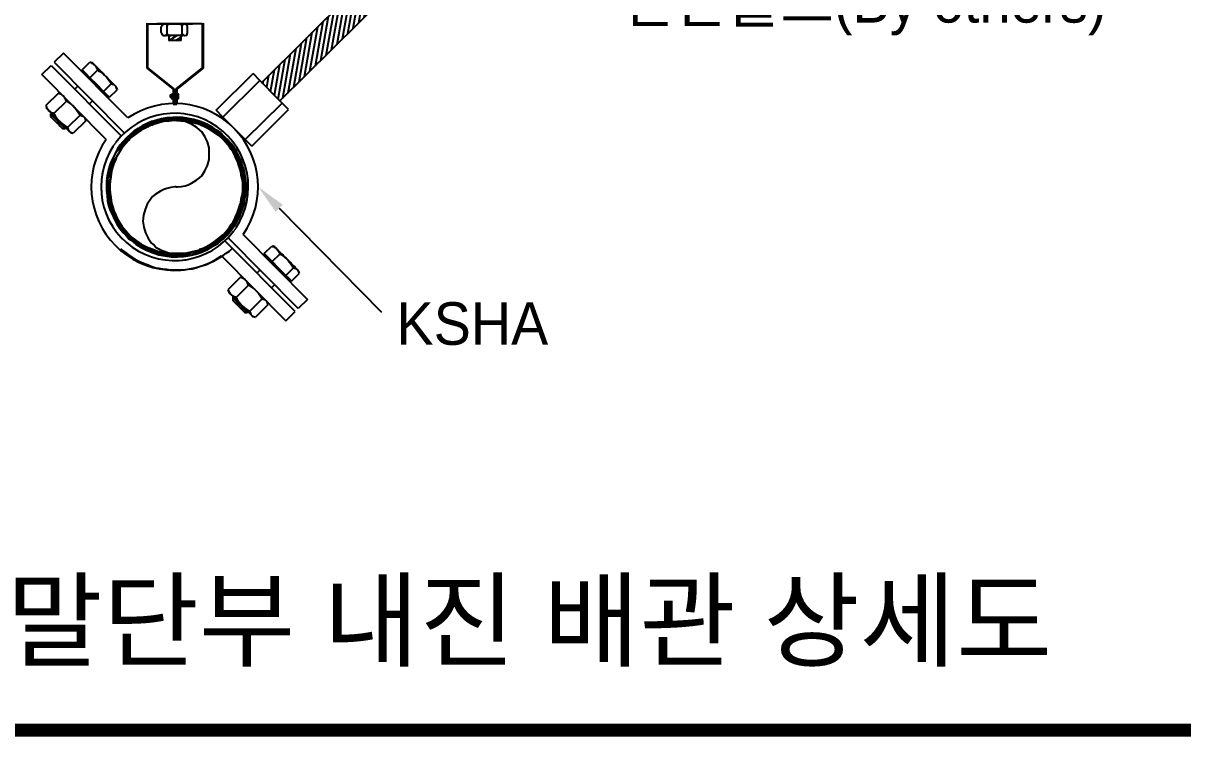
# Model space of a CAD drawing. Header units: millimetres. Extents: x 0 to 42050, y 0 to 29700.
# Drawn here: x 28246 to 31554, y 11696 to 13705 of the extents above; entities that cross this region are included whole.
import ezdxf
from ezdxf.enums import TextEntityAlignment as Align

# ---------------------------------------------------------------- set-up
doc = ezdxf.new("R2010")
doc.units = ezdxf.units.MM
doc.header["$LTSCALE"] = 50
for name, color, linetype in [('3', 3, 'Continuous'), ('9', 7, 'Continuous'), ('P', 3, 'Continuous')]:
    doc.layers.add(name, color=color, linetype=linetype)
doc.styles.add('돋움', font='')
doc.styles.get('돋움').set_extended_font_data('Dotum')

msp = doc.modelspace()

# ---------------------------------------------------------------- hatches: boundary and pattern name
h = msp.add_hatch()
h.set_pattern_fill('ANSI31', color=1, scale=3.909818, angle=35)
h.set_pattern_definition([(80, (-67820.408, 98195.856), (-12.2250811, 2.1556116), [])])
h.paths.add_polyline_path([(30436.5, 14941), (30384.9, 14993), (30249.6, 14858.9), (30114.7, 14724.3), (30385.4, 14992.5), (28917.2, 13538.7), (28962.1, 13493.4), (28968.7, 13486.7)])

# ---------------------------------------------------------------- linework, layer by layer
at = {"color": 7, "linetype": 'Continuous', "lineweight": 25}
for p, q in [((30384.9, 14993), (28917.2, 13538.7)), ((28968.7, 13486.7), (30436.5, 14941))]:
    msp.add_line(p, q, dxfattribs=at)
at = {"color": 2, "linetype": 'Continuous', "lineweight": 25}
for p, q in [((28358.7, 13621.2), (28332.7, 13595.4)), ((28539.7, 13438.5), (28358.7, 13621.2)), ((28298, 13561), (28324, 13586.8)), ((28324, 13586.8), (28521.7, 13387.3)), ((28332.7, 13595.4), (28530.4, 13395.9)), ((28411.1, 13574.6), (28432.5, 13595.8)), ((28422.2, 13563.3), (28411.1, 13574.6)), ((28416.1, 13569.5), (28413, 13566.4)), ((28433.4, 13552), (28422.2, 13563.3)), ((28434.8, 13594.8), (28432.5, 13595.8)), ((28433.4, 13552), (28454.8, 13573.3)), ((28440.5, 13593.7), (28434.9, 13595.3)), ((28788.7, 13460.3), (28892.8, 13563.4)), ((28911.9, 13544), (28892.8, 13563.4)), ((28479, 13378.3), (28298, 13561)), ((28452.7, 13532.6), (28433.4, 13552)), ((28471.9, 13513.1), (28452.7, 13532.6)), ((28471.9, 13513.1), (28493.4, 13534.4)), ((28807.9, 13440.9), (28911.9, 13544)), ((28962.1, 13493.4), (28911.9, 13544)), ((28344.4, 13508.1), (28309.4, 13473.4)), ((28346.7, 13507.1), (28344.4, 13508.1)), ((28352.5, 13506.1), (28346.8, 13507.6)), ((28399.1, 13528.4), (28390.4, 13519.8)), ((28480, 13505), (28471.9, 13513.1)), ((28488.1, 13496.8), (28480, 13505)), ((28480, 13498.8), (28483.1, 13501.9)), ((28488.1, 13496.8), (28509.5, 13518)), ((28509, 13520.4), (28507.5, 13526.1)), ((28310.4, 13471.1), (28309.4, 13473.4)), ((28309.9, 13471), (28311.4, 13465.3)), ((28366.8, 13485.6), (28331.7, 13450.9)), ((28431.7, 13478.2), (28440.3, 13486.8)), ((28870.6, 13377.7), (28974.7, 13480.7)), ((28993, 13462.2), (28962.1, 13493.4)), ((28324.3, 13452.3), (28322.1, 13450.2)), ((28322.1, 13450.2), (28322.1, 13443.1)), ((28405.3, 13446.7), (28370.2, 13412)), ((28421, 13432.8), (28419.5, 13438.4)), ((28807.9, 13440.9), (28788.7, 13460.3)), ((28858, 13390.3), (28807.9, 13440.9)), ((28889, 13359.1), (28993, 13462.2)), ((28356.2, 13408.6), (28363.4, 13408.6)), ((28363.4, 13408.6), (28365.5, 13410.7)), ((28378.4, 13397.7), (28384, 13396.2)), ((28421.5, 13430.4), (28386.4, 13395.6)), ((28889, 13359.1), (28858, 13390.3)), ((29020, 12901.8), (28822.3, 13101.2)), ((28865, 13110.2), (29046, 12927.5)), ((29011.3, 12893.2), (28813.7, 13092.6)), ((28924.3, 13056.5), (28945.8, 13077.8)), ((28948, 13076.8), (28945.8, 13077.8)), ((28953.8, 13075.7), (28948.2, 13077.2)), ((28804.3, 13050.1), (28985.3, 12867.4)), ((28935.5, 13045.3), (28924.3, 13056.5)), ((28929.4, 13051.5), (28926.2, 13048.4)), ((28946.7, 13034), (28935.5, 13045.3)), ((28946.7, 13034), (28968.1, 13055.2)), ((28965.9, 13014.6), (28946.7, 13034)), ((28912.4, 13010.4), (28903.7, 13001.8)), ((28985.2, 12995.1), (28965.9, 13014.6)), ((28985.2, 12995.1), (29006.6, 13016.4)), ((29022.3, 13002.4), (29020.8, 13008.1)), ((28857.7, 12990.1), (28822.7, 12955.4)), ((28880, 12967.6), (28845, 12932.8)), ((28860, 12989.1), (28857.7, 12990.1)), ((28865.7, 12988), (28860.1, 12989.6)), ((28944.9, 12960.2), (28953.6, 12968.7)), ((28993.3, 12987), (28985.2, 12995.1)), ((28993.2, 12980.8), (28996.4, 12983.8)), ((29001.4, 12978.8), (28993.3, 12987)), ((29001.4, 12978.8), (29022.8, 13000)), ((28823.6, 12953.1), (28822.7, 12955.4)), ((28823.2, 12953), (28824.7, 12947.3)), ((28837.5, 12934.3), (28835.4, 12932.2)), ((28835.4, 12932.2), (28835.4, 12925.1)), ((28918.6, 12928.7), (28883.5, 12894)), ((28934.8, 12912.4), (28899.7, 12877.6)), ((28934.2, 12914.8), (28932.8, 12920.4)), ((29046, 12927.5), (29020, 12901.8)), ((28869.5, 12890.6), (28876.6, 12890.6)), ((28876.6, 12890.6), (28878.8, 12892.7)), ((28891.7, 12879.7), (28897.3, 12878.2)), ((28985.3, 12867.4), (29011.3, 12893.2))]:
    msp.add_line(p, q, dxfattribs=at)
at = {"color": 2, "linetype": 'Continuous', "lineweight": 25, "elevation": 0, "flags": 128}
for points in [[(28440.5, 13593.7), (28440.7, 13593.6), (28441.4, 13592.9), (28442.6, 13591.6), (28444.4, 13589.8), (28446.7, 13587.5)], [(28446.7, 13587.5), (28449.4, 13584.7), (28452.6, 13581.5), (28456.2, 13577.9), (28460, 13574.1), (28464.1, 13569.9), (28468.4, 13565.6), (28472.7, 13561.2), (28477.1, 13556.8)], [(28477.1, 13556.8), (28481.4, 13552.4), (28485.6, 13548.2), (28489.7, 13544.2), (28493.4, 13540.4), (28496.8, 13537), (28499.8, 13533.9), (28502.4, 13531.3), (28504.5, 13529.2)], [(28504.5, 13529.2), (28506, 13527.6), (28507.1, 13526.6), (28507.5, 13526.1), (28507.5, 13526.1)], [(28317.5, 13459.1), (28315.2, 13461.4), (28313.5, 13463.2), (28312.2, 13464.5), (28311.5, 13465.2), (28311.4, 13465.3)], [(28348, 13428.4), (28343.6, 13432.8), (28339.2, 13437.2), (28335, 13441.5), (28330.9, 13445.7), (28327, 13449.6), (28323.5, 13453.1), (28320.3, 13456.4), (28317.5, 13459.1)], [(28322.1, 13450.2), (28322.2, 13450.2), (28323.3, 13449.1), (28325.9, 13446.4), (28330, 13442.3), (28335, 13437.2), (28340.7, 13431.5), (28346.6, 13425.5), (28352.1, 13419.9), (28356.9, 13415.1), (28360.6, 13411.4), (28362.8, 13409.2), (28363.4, 13408.6)], [(28322.1, 13443.1), (28322.9, 13442.3), (28325.2, 13439.9), (28329, 13436.2), (28333.7, 13431.4), (28339, 13426.1), (28344.2, 13420.7), (28349, 13415.9), (28352.8, 13412.1), (28355.3, 13409.6), (28356.2, 13408.6), (28356.2, 13408.6)], [(28375.3, 13400.8), (28373.2, 13402.9), (28370.7, 13405.5), (28367.6, 13408.6), (28364.2, 13412), (28360.5, 13415.8), (28356.5, 13419.8), (28352.3, 13424.1), (28348, 13428.4)], [(28378.4, 13397.7), (28378.4, 13397.7), (28377.9, 13398.2), (28376.9, 13399.2), (28375.3, 13400.8)], [(28953.8, 13075.7), (28953.9, 13075.6), (28954.6, 13074.9), (28955.9, 13073.6), (28957.7, 13071.8), (28960, 13069.5)], [(28960, 13069.5), (28962.7, 13066.7), (28965.9, 13063.5), (28969.4, 13059.9), (28973.3, 13056), (28977.4, 13051.9), (28981.6, 13047.6), (28986, 13043.2), (28990.4, 13038.8)], [(28990.4, 13038.8), (28994.7, 13034.4), (28998.9, 13030.2), (29002.9, 13026.1), (29006.7, 13022.4), (29010.1, 13018.9), (29013.1, 13015.9), (29015.6, 13013.3), (29017.7, 13011.2)], [(29017.7, 13011.2), (29019.3, 13009.6), (29020.3, 13008.6), (29020.8, 13008.1), (29020.8, 13008.1)], [(28830.8, 12941.1), (28828.5, 12943.4), (28826.7, 12945.2), (28825.5, 12946.5), (28824.8, 12947.2), (28824.7, 12947.3)], [(28861.2, 12910.4), (28856.8, 12914.8), (28852.5, 12919.2), (28848.2, 12923.5), (28844.1, 12927.7), (28840.3, 12931.5), (28836.7, 12935.1), (28833.6, 12938.3), (28830.8, 12941.1)], [(28835.4, 12932.2), (28835.4, 12932.2), (28836.5, 12931.1), (28839.2, 12928.4), (28843.2, 12924.3), (28848.3, 12919.2), (28854, 12913.4), (28859.9, 12907.5), (28865.4, 12901.9), (28870.2, 12897.1), (28873.8, 12893.4), (28876, 12891.2), (28876.6, 12890.6)], [(28835.4, 12925.1), (28836.1, 12924.3), (28838.5, 12921.9), (28842.2, 12918.1), (28847, 12913.4), (28852.2, 12908.1), (28857.5, 12902.7), (28862.3, 12897.9), (28866.1, 12894), (28868.6, 12891.5), (28869.5, 12890.6), (28869.5, 12890.6)], [(28888.6, 12882.8), (28886.5, 12884.9), (28883.9, 12887.5), (28880.9, 12890.5), (28877.5, 12894), (28873.8, 12897.8), (28869.8, 12901.8), (28865.6, 12906), (28861.2, 12910.4)], [(28891.7, 12879.7), (28891.6, 12879.7), (28891.2, 12880.2), (28890.2, 12881.2), (28888.6, 12882.8)]]:
    msp.add_lwpolyline(points, dxfattribs=at)
at = {"color": 2, "const_width": 36, "elevation": 0}
msp.add_lwpolyline([(26666.1, 11714), (31536, 11714)], dxfattribs=at)
at = {"color": 7, "linetype": 'Continuous', "lineweight": 15}
msp.add_circle((28672, 13244.3), 207.5, dxfattribs=at)
at = {"color": 2, "linetype": 'Continuous', "lineweight": 25}
for radius, start, end in [(235, 325.2113, 124.2599), (207.5, 326.421, 143.0502), (235, 145.2113, 304.2599), (207.5, 146.421, 323.0502)]:
    msp.add_arc((28672, 13244.3), radius, start, end, dxfattribs=at)
for points, knots in [([(28432.5, 13595.8), (28436.4, 13594.3), (28441.7, 13592.2), (28445.6, 13588.5), (28446.7, 13587.5)], [0, 0, 0, 0, 0.731368, 1, 1, 1, 1]), ([(28446.7, 13587.5), (28449.2, 13584.4), (28452.5, 13580.1), (28454.4, 13574.7), (28454.8, 13573.3)], [0, 0, 0, 0, 0.742448, 1, 1, 1, 1]), ([(28454.8, 13573.3), (28458.8, 13570.9), (28466.8, 13566.3), (28473.7, 13560), (28477.1, 13556.8)], [0, 0, 0, 0, 0.495457, 1, 1, 1, 1]), ([(28477.1, 13556.8), (28477.6, 13556.3), (28484, 13549.7), (28488.9, 13541.8), (28493.4, 13534.4)], [0, 0, 0, 0, 0.070212, 1, 1, 1, 1]), ([(28493.4, 13534.4), (28495.5, 13533.9), (28499.9, 13532.9), (28502.9, 13530.4), (28504.5, 13529.2)], [0, 0, 0, 0, 0.495457, 1, 1, 1, 1]), ([(28358.6, 13499.9), (28357.6, 13500.8), (28353.6, 13504.5), (28348.3, 13506.6), (28344.4, 13508.1)], [0, 0, 0, 0, 0.268634, 1, 1, 1, 1]), ([(28366.8, 13485.6), (28366.3, 13487), (28364.4, 13492.4), (28361.1, 13496.7), (28358.6, 13499.9)], [0, 0, 0, 0, 0.257552, 1, 1, 1, 1]), ([(28504.5, 13529.2), (28504.7, 13529), (28507.4, 13526.2), (28508.5, 13522), (28509.5, 13518)], [0, 0, 0, 0, 0.070214, 1, 1, 1, 1]), ([(28317.5, 13459.1), (28316.6, 13460.2), (28313, 13464.2), (28310.9, 13469.5), (28309.4, 13473.4)], [0, 0, 0, 0, 0.268633, 1, 1, 1, 1]), ([(28366.8, 13485.6), (28370.8, 13483.3), (28378.8, 13478.6), (28385.6, 13472.3), (28389.1, 13469.1)], [0, 0, 0, 0, 0.495458, 1, 1, 1, 1]), ([(28389.1, 13469.1), (28389.5, 13468.7), (28396, 13462.1), (28400.8, 13454.1), (28405.3, 13446.7)], [0, 0, 0, 0, 0.070216, 1, 1, 1, 1]), ([(28331.7, 13450.9), (28330.3, 13451.4), (28324.9, 13453.3), (28320.7, 13456.6), (28317.5, 13459.1)], [0, 0, 0, 0, 0.25755, 1, 1, 1, 1]), ([(28331.7, 13450.9), (28334, 13446.9), (28338.6, 13438.8), (28344.8, 13431.9), (28348, 13428.4)], [0, 0, 0, 0, 0.49546, 1, 1, 1, 1]), ([(28405.3, 13446.7), (28407.5, 13446.2), (28411.8, 13445.2), (28414.9, 13442.8), (28416.4, 13441.5)], [0, 0, 0, 0, 0.495458, 1, 1, 1, 1]), ([(28416.4, 13441.5), (28416.6, 13441.3), (28419.3, 13438.5), (28420.4, 13434.3), (28421.5, 13430.4)], [0, 0, 0, 0, 0.070214, 1, 1, 1, 1]), ([(28348, 13428.4), (28348.4, 13428), (28355, 13421.4), (28362.9, 13416.5), (28370.2, 13412)], [0, 0, 0, 0, 0.070213, 1, 1, 1, 1]), ([(28370.2, 13412), (28370.7, 13409.8), (28371.7, 13405.4), (28374.1, 13402.4), (28375.3, 13400.8)], [0, 0, 0, 0, 0.4954586, 1, 1, 1, 1]), ([(28375.3, 13400.8), (28375.5, 13400.6), (28378.3, 13397.9), (28382.5, 13396.7), (28386.4, 13395.6)], [0, 0, 0, 0, 0.070213, 1, 1, 1, 1]), ([(28945.8, 13077.8), (28949.6, 13076.2), (28954.9, 13074.1), (28958.9, 13070.5), (28960, 13069.5)], [0, 0, 0, 0, 0.731368, 1, 1, 1, 1]), ([(28960, 13069.5), (28962.4, 13066.3), (28965.7, 13062.1), (28967.6, 13056.6), (28968.1, 13055.2)], [0, 0, 0, 0, 0.742448, 1, 1, 1, 1]), ([(28968.1, 13055.2), (28972.1, 13052.9), (28980.1, 13048.2), (28986.9, 13042), (28990.4, 13038.8)], [0, 0, 0, 0, 0.495457, 1, 1, 1, 1]), ([(28990.4, 13038.8), (28990.8, 13038.3), (28997.3, 13031.7), (29002.1, 13023.8), (29006.6, 13016.4)], [0, 0, 0, 0, 0.070212, 1, 1, 1, 1]), ([(29006.6, 13016.4), (29008.8, 13015.9), (29013.1, 13014.9), (29016.2, 13012.4), (29017.7, 13011.2)], [0, 0, 0, 0, 0.495457, 1, 1, 1, 1]), ([(29017.7, 13011.2), (29017.9, 13011), (29020.6, 13008.2), (29021.8, 13004), (29022.8, 13000)], [0, 0, 0, 0, 0.070214, 1, 1, 1, 1]), ([(28871.9, 12981.8), (28870.8, 12982.8), (28866.9, 12986.5), (28861.6, 12988.6), (28857.7, 12990.1)], [0, 0, 0, 0, 0.268634, 1, 1, 1, 1]), ([(28880, 12967.6), (28879.6, 12969), (28877.7, 12974.4), (28874.4, 12978.7), (28871.9, 12981.8)], [0, 0, 0, 0, 0.257552, 1, 1, 1, 1]), ([(28880, 12967.6), (28884, 12965.2), (28892, 12960.6), (28898.9, 12954.3), (28902.3, 12951.1)], [0, 0, 0, 0, 0.495458, 1, 1, 1, 1]), ([(28830.8, 12941.1), (28829.8, 12942.2), (28826.2, 12946.2), (28824.2, 12951.5), (28822.7, 12955.4)], [0, 0, 0, 0, 0.268633, 1, 1, 1, 1]), ([(28845, 12932.8), (28843.6, 12933.3), (28838.2, 12935.2), (28833.9, 12938.6), (28830.8, 12941.1)], [0, 0, 0, 0, 0.25755, 1, 1, 1, 1]), ([(28902.3, 12951.1), (28902.8, 12950.7), (28909.2, 12944.1), (28914.1, 12936.1), (28918.6, 12928.7)], [0, 0, 0, 0, 0.070216, 1, 1, 1, 1]), ([(28845, 12932.8), (28847.3, 12928.8), (28851.9, 12920.8), (28858.1, 12913.9), (28861.2, 12910.4)], [0, 0, 0, 0, 0.49546, 1, 1, 1, 1]), ([(28861.2, 12910.4), (28861.7, 12909.9), (28868.2, 12903.4), (28876.2, 12898.5), (28883.5, 12894)], [0, 0, 0, 0, 0.070213, 1, 1, 1, 1]), ([(28918.6, 12928.7), (28920.7, 12928.2), (28925.1, 12927.2), (28928.1, 12924.8), (28929.7, 12923.5)], [0, 0, 0, 0, 0.495458, 1, 1, 1, 1]), ([(28929.7, 12923.5), (28929.9, 12923.3), (28932.6, 12920.5), (28933.7, 12916.3), (28934.8, 12912.4)], [0, 0, 0, 0, 0.070214, 1, 1, 1, 1]), ([(28883.5, 12894), (28884, 12891.8), (28884.9, 12887.4), (28887.4, 12884.3), (28888.6, 12882.8)], [0, 0, 0, 0, 0.4954586, 1, 1, 1, 1]), ([(28888.6, 12882.8), (28888.8, 12882.6), (28891.6, 12879.9), (28895.8, 12878.7), (28899.7, 12877.6)], [0, 0, 0, 0, 0.070213, 1, 1, 1, 1])]:
    msp.add_open_spline(points, degree=3, knots=knots, dxfattribs=at)
at = {"layer": '3'}
msp.add_line((28966.5, 13184.2), (29254.8, 12891.9), dxfattribs=at)
msp.add_solid([(28976.6, 13194.2), (28956.5, 13174.3), (28907, 13244.6)], dxfattribs=at)
at = {"layer": '9', "color": 7}
for p, q in [((28593.7, 13705.8), (28593.7, 13578.6)), ((28595.8, 13703.7), (28722.3, 13703.7)), ((28595.8, 13703.7), (28595.8, 13579.7)), ((28749.7, 13703.7), (28621.8, 13703.7)), ((28749.7, 13703.7), (28749.7, 13579.7)), ((28751.8, 13705.8), (28751.8, 13578.6)), ((28593.7, 13578.6), (28667.8, 13519.9)), ((28595.8, 13579.7), (28669.9, 13520.9)), ((28749.7, 13579.7), (28675.6, 13520.9)), ((28751.8, 13578.6), (28677.8, 13519.9)), ((28667.8, 13519.9), (28667.8, 13477.9)), ((28669.9, 13520.9), (28669.9, 13478)), ((28675.6, 13520.9), (28675.6, 13478)), ((28677.8, 13519.9), (28677.8, 13477.9)), ((28667.8, 13477.9), (28677.8, 13477.9))]:
    msp.add_line(p, q, dxfattribs=at)
at = {"layer": '9', "color": 7, "elevation": 0}
for points in [[(28663.7, 13502.4), (28659.4, 13502.4), (28659.4, 13498.3), (28663.7, 13498.3)], [(28663.7, 13506.5), (28667.8, 13506.5), (28667.8, 13492.2), (28663.7, 13492.2)], [(28677.8, 13506.5), (28681.8, 13506.5), (28681.8, 13492.2), (28677.8, 13492.2)]]:
    msp.add_lwpolyline(points, close=True, dxfattribs=at)
at = {"layer": 'P', "color": 0, "lineweight": -2, "elevation": 0}
for points in [[(28637.4, 13700.7), (28637.4, 13699.2), (28635.8, 13699.2), (28635.8, 13697.7), (28634.3, 13696.1), (28634.3, 13694.6), (28635.8, 13694.6)], [(28644.9, 13703.7), (28643.4, 13703.7), (28641.9, 13703.7), (28640.4, 13703.7), (28638.9, 13702.2), (28638.9, 13702.2), (28637.4, 13700.7), (28637.4, 13700.7)], [(28644.9, 13703.7), (28699.1, 13703.7), (28700.6, 13703.7)], [(28644.9, 13703.7), (28646.4, 13703.7)], [(28650.9, 13697.7), (28650.9, 13699.2), (28650.9, 13699.2), (28650.9, 13700.7), (28649.4, 13702.2), (28649.4, 13702.2), (28647.9, 13703.7), (28646.4, 13703.7), (28646.4, 13703.7), (28644.9, 13703.7), (28644.9, 13703.7)], [(28699.1, 13703.7), (28644.9, 13703.7), (28644.9, 13703.7)], [(28650.9, 13700.7), (28647.9, 13703.7), (28647.9, 13703.7)], [(28652.4, 13700.7), (28649.4, 13703.7), (28649.4, 13703.7)], [(28652.4, 13702.2), (28650.9, 13703.7), (28650.9, 13703.7)], [(28656.9, 13703.7), (28655.4, 13703.7), (28650.9, 13699.2), (28650.9, 13697.7), (28650.9, 13697.7)], [(28650.9, 13682.6), (28650.9, 13697.7), (28650.9, 13697.7)], [(28653.9, 13703.7), (28652.4, 13703.7), (28653.9, 13703.7)], [(28653.9, 13702.2), (28652.4, 13703.7), (28652.4, 13703.7)], [(28693.1, 13697.7), (28693.1, 13699.2), (28687.1, 13703.7), (28687.1, 13703.7), (28687.1, 13703.7)], [(28690.1, 13703.7), (28688.6, 13703.7), (28688.6, 13703.7)], [(28693.1, 13700.7), (28688.6, 13703.7), (28690.1, 13703.7)], [(28693.1, 13700.7), (28690.1, 13703.7), (28690.1, 13703.7)], [(28694.6, 13700.7), (28691.6, 13703.7), (28691.6, 13703.7)], [(28699.1, 13703.7), (28697.6, 13703.7), (28693.1, 13699.2), (28693.1, 13697.7), (28693.1, 13697.7)], [(28694.6, 13702.2), (28693.1, 13703.7), (28694.6, 13703.7)], [(28694.6, 13702.2), (28693.1, 13703.7), (28693.1, 13703.7)], [(28693.1, 13688.6), (28693.1, 13697.7), (28693.1, 13697.7)], [(28696.1, 13703.7), (28694.6, 13703.7), (28694.6, 13703.7)], [(28708.2, 13694.6), (28708.2, 13696.1), (28706.7, 13700.7), (28700.6, 13703.7), (28699.1, 13703.7), (28700.6, 13703.7)], [(28634.3, 13679.6), (28634.3, 13694.6), (28635.8, 13694.6)], [(28634.3, 13679.6), (28634.3, 13678.1), (28635.8, 13676.6), (28635.8, 13675.1), (28637.4, 13673.5), (28637.4, 13673.5), (28637.4, 13673.5)], [(28637.4, 13673.5), (28638.9, 13672), (28638.9, 13672), (28640.4, 13670.5), (28641.9, 13670.5), (28643.4, 13670.5), (28644.9, 13670.5), (28644.9, 13670.5)], [(28644.9, 13670.5), (28646.4, 13670.5), (28650.9, 13675.1), (28650.9, 13676.6), (28650.9, 13676.6)], [(28699.1, 13670.5), (28644.9, 13670.5), (28644.9, 13670.5)], [(28644.9, 13670.5), (28646.4, 13670.5)], [(28650.9, 13673.5), (28647.9, 13670.5), (28647.9, 13670.5)], [(28652.4, 13673.5), (28649.4, 13670.5), (28649.4, 13670.5)], [(28652.4, 13672), (28649.4, 13670.5), (28649.4, 13670.5)], [(28650.9, 13676.6), (28650.9, 13682.6), (28650.9, 13682.6)], [(28650.9, 13676.6), (28650.9, 13675.1), (28650.9, 13673.5), (28652.4, 13673.5), (28652.4, 13672), (28653.9, 13672), (28653.9, 13670.5), (28655.4, 13670.5), (28656.9, 13670.5), (28656.9, 13670.5), (28656.9, 13670.5)], [(28652.4, 13672), (28650.9, 13670.5), (28650.9, 13670.5)], [(28653.9, 13672), (28652.4, 13670.5), (28652.4, 13670.5)], [(28653.9, 13670.5), (28652.4, 13670.5), (28653.9, 13670.5)], [(28656.9, 13657), (28656.9, 13670.5), (28656.9, 13670.5)], [(28656.9, 13667.5), (28660, 13670.5), (28660, 13670.5)], [(28656.9, 13657), (28678, 13670.5), (28678, 13670.5)], [(28675, 13657), (28690.1, 13666), (28690.1, 13666)], [(28687.1, 13670.5), (28687.1, 13670.5), (28688.6, 13670.5), (28690.1, 13670.5), (28690.1, 13672), (28691.6, 13672), (28691.6, 13673.5), (28691.6, 13673.5), (28693.1, 13675.1), (28693.1, 13676.6), (28693.1, 13676.6)], [(28693.1, 13673.5), (28688.6, 13670.5), (28690.1, 13670.5)], [(28693.1, 13673.5), (28690.1, 13670.5), (28690.1, 13670.5)], [(28690.1, 13657), (28690.1, 13670.5), (28690.1, 13670.5)], [(28694.6, 13672), (28691.6, 13670.5), (28691.6, 13670.5)], [(28693.1, 13675.1), (28693.1, 13688.6), (28693.1, 13688.6)], [(28693.1, 13676.6), (28693.1, 13675.1), (28699.1, 13670.5), (28699.1, 13670.5)], [(28694.6, 13672), (28693.1, 13670.5), (28694.6, 13670.5)], [(28694.6, 13672), (28693.1, 13670.5), (28693.1, 13670.5)], [(28696.1, 13670.5), (28694.6, 13670.5), (28694.6, 13670.5)], [(28699.1, 13670.5), (28700.6, 13670.5), (28706.7, 13672), (28708.2, 13678.1), (28708.2, 13679.6), (28709.7, 13679.6)], [(28708.2, 13679.6), (28708.2, 13694.6), (28709.7, 13694.6)], [(28690.1, 13657), (28656.9, 13657), (28656.9, 13657)], [(28809.9, 13098.2), (28814.4, 13102.7), (28818.9, 13107.2), (28829.5, 13119.3), (28838.5, 13132.9), (28846, 13144.9), (28853.6, 13158.5), (28859.6, 13172), (28864.1, 13185.6), (28868.6, 13199.2), (28870.1, 13212.7), (28873.2, 13226.3), (28873.2, 13239.8), (28873.2, 13253.4), (28871.7, 13267), (28870.1, 13280.5), (28867.1, 13294.1), (28862.6, 13307.7), (28858.1, 13319.7), (28852.1, 13331.8), (28846, 13343.8), (28838.5, 13355.9), (28831, 13366.4), (28821.9, 13377), (28811.4, 13386), (28802.3, 13396.6), (28790.3, 13404.1), (28779.7, 13411.6), (28766.2, 13419.2), (28754.1, 13425.2), (28740.6, 13429.7), (28725.5, 13434.2), (28710.4, 13437.2), (28695.4, 13440.2), (28680.3, 13440.2), (28672.8, 13440.2), (28666.7, 13440.2), (28650.2, 13438.7), (28635.1, 13435.7), (28621.5, 13432.7), (28606.5, 13428.2), (28592.9, 13422.2), (28580.8, 13416.1), (28568.8, 13408.6), (28556.7, 13401.1), (28546.2, 13392), (28535.6, 13381.5), (28526.6, 13372.4), (28517.6, 13361.9), (28510, 13349.8), (28504, 13337.8), (28498, 13325.7), (28491.9, 13313.7), (28487.4, 13300.1), (28484.4, 13288.1), (28481.4, 13274.5), (28479.9, 13260.9), (28479.9, 13247.4), (28479.9, 13233.8), (28481.4, 13220.3), (28482.9, 13205.2), (28485.9, 13191.6), (28490.4, 13178.1), (28496.5, 13166), (28502.5, 13152.5), (28510, 13138.9), (28517.6, 13126.8), (28528.1, 13114.8), (28538.7, 13102.7), (28543.2, 13098.2), (28543.2, 13098.2)], [(28864.1, 13244.4), (28864.1, 13250.4), (28864.1, 13256.4), (28862.6, 13267), (28859.6, 13277.5), (28858.1, 13288.1), (28855.1, 13298.6), (28852.1, 13307.7), (28849.1, 13316.7), (28844.5, 13325.7), (28841.5, 13333.3), (28837, 13342.3), (28831, 13349.8), (28826.5, 13357.4), (28820.4, 13363.4), (28809.9, 13377), (28796.3, 13389), (28782.8, 13398.1), (28769.2, 13407.1), (28754.1, 13414.6), (28739.1, 13420.7), (28722.5, 13425.2), (28705.9, 13428.2), (28689.3, 13429.7), (28672.8, 13431.2), (28656.2, 13429.7), (28639.6, 13428.2), (28624.5, 13423.7), (28608, 13419.2), (28592.9, 13411.6), (28577.8, 13404.1), (28564.3, 13395), (28550.7, 13384.5), (28538.7, 13372.4), (28528.1, 13358.9), (28522.1, 13351.3), (28517.6, 13343.8), (28513, 13336.3), (28508.5, 13328.7), (28505.5, 13319.7), (28501, 13310.7), (28498, 13301.6), (28495, 13292.6), (28493.5, 13282), (28491.9, 13271.5), (28490.4, 13260.9), (28488.9, 13250.4), (28488.9, 13244.4), (28488.9, 13238.3), (28490.4, 13226.3), (28491.9, 13215.7), (28493.5, 13205.2), (28495, 13196.1), (28498, 13187.1), (28501, 13176.6), (28505.5, 13167.5), (28508.5, 13160), (28513, 13150.9), (28517.6, 13143.4), (28522.1, 13135.9), (28528.1, 13128.3), (28538.7, 13114.8), (28550.7, 13102.7), (28564.3, 13092.2), (28577.8, 13083.1), (28592.9, 13075.6), (28608, 13069.6), (28624.5, 13063.6), (28639.6, 13060.5), (28656.2, 13057.5), (28672.8, 13057.5), (28689.3, 13057.5), (28705.9, 13059), (28722.5, 13062), (28739.1, 13066.6), (28754.1, 13072.6), (28769.2, 13080.1), (28782.8, 13089.2), (28796.3, 13099.7), (28809.9, 13110.3), (28820.4, 13123.8), (28826.5, 13131.4), (28831, 13138.9), (28837, 13146.4), (28841.5, 13154), (28844.5, 13163), (28849.1, 13172), (28852.1, 13181.1), (28855.1, 13190.1), (28858.1, 13199.2), (28859.6, 13209.7), (28862.6, 13220.3), (28864.1, 13230.8), (28864.1, 13238.3), (28864.1, 13244.4), (28864.1, 13244.4)], [(28606.5, 13417.6), (28620, 13432.7), (28621.5, 13432.7)], [(28611, 13419.2), (28624.5, 13434.2), (28626.1, 13434.2)], [(28620, 13422.2), (28632.1, 13435.7), (28632.1, 13435.7)], [(28624.5, 13423.7), (28636.6, 13437.2), (28636.6, 13437.2)], [(28632.1, 13426.7), (28644.1, 13437.2), (28644.1, 13437.2)], [(28635.1, 13426.7), (28647.1, 13438.7), (28647.1, 13438.7)], [(28642.6, 13428.2), (28653.2, 13438.7), (28654.7, 13438.7)], [(28647.1, 13429.7), (28657.7, 13440.2), (28657.7, 13440.2)], [(28653.2, 13429.7), (28663.7, 13440.2), (28663.7, 13440.2)], [(28656.2, 13431.2), (28666.7, 13440.2), (28666.7, 13440.2)], [(28662.2, 13431.2), (28672.8, 13440.2), (28672.8, 13440.2)], [(28665.2, 13431.2), (28675.8, 13440.2), (28675.8, 13440.2)], [(28671.3, 13431.2), (28680.3, 13440.2), (28681.8, 13440.2)], [(28674.3, 13431.2), (28684.8, 13440.2), (28684.8, 13440.2)], [(28675.8, 13244.4), (28680.3, 13244.4), (28690.8, 13245.9), (28701.4, 13247.4), (28710.4, 13250.4), (28719.5, 13254.9), (28727, 13259.4), (28734.5, 13264), (28742.1, 13270), (28748.1, 13276), (28757.1, 13289.6), (28764.7, 13304.6), (28769.2, 13321.2), (28769.2, 13337.8), (28769.2, 13354.4), (28764.7, 13370.9), (28757.1, 13386), (28748.1, 13399.6), (28742.1, 13405.6), (28734.5, 13411.6), (28727, 13416.1), (28719.5, 13420.7), (28710.4, 13425.2), (28701.4, 13428.2), (28690.8, 13429.7), (28680.3, 13431.2), (28675.8, 13431.2), (28677.3, 13431.2)], [(28680.3, 13431.2), (28689.3, 13440.2), (28689.3, 13440.2)], [(28680.3, 13431.2), (28681.8, 13431.2)], [(28683.3, 13431.2), (28692.3, 13440.2), (28692.3, 13440.2)], [(28689.3, 13431.2), (28696.9, 13440.2), (28698.4, 13440.2)], [(28692.3, 13431.2), (28699.9, 13438.7), (28699.9, 13438.7)], [(28696.9, 13429.7), (28704.4, 13438.7), (28705.9, 13438.7)], [(28699.9, 13429.7), (28707.4, 13438.7), (28707.4, 13438.7)], [(28704.4, 13429.7), (28711.9, 13437.2), (28713.4, 13437.2)], [(28707.4, 13429.7), (28715, 13437.2), (28715, 13437.2)], [(28711.9, 13428.2), (28719.5, 13435.7), (28719.5, 13435.7)], [(28715, 13428.2), (28722.5, 13435.7), (28722.5, 13435.7)], [(28719.5, 13426.7), (28727, 13434.2), (28727, 13434.2)], [(28721, 13426.7), (28728.5, 13432.7), (28730, 13432.7)], [(28725.5, 13425.2), (28733, 13432.7), (28734.5, 13432.7)], [(28728.5, 13423.7), (28736, 13431.2), (28736, 13431.2)], [(28504, 13339.3), (28580.8, 13416.1), (28580.8, 13416.1)], [(28508.5, 13346.8), (28573.3, 13411.6), (28574.8, 13411.6)], [(28520.6, 13364.9), (28555.2, 13399.6), (28556.7, 13399.6)], [(28567.3, 13396.6), (28592.9, 13422.2), (28592.9, 13422.2)], [(28576.3, 13402.6), (28598.9, 13425.2), (28598.9, 13425.2)], [(28589.9, 13410.1), (28608, 13428.2), (28608, 13428.2)], [(28595.9, 13413.1), (28612.5, 13429.7), (28612.5, 13429.7)], [(28733, 13423.7), (28740.6, 13429.7), (28740.6, 13429.7)], [(28734.5, 13422.2), (28742.1, 13429.7), (28742.1, 13429.7)], [(28739.1, 13420.7), (28746.6, 13428.2), (28746.6, 13428.2)], [(28742.1, 13419.2), (28748.1, 13426.7), (28749.6, 13426.7)], [(28745.1, 13417.6), (28752.6, 13425.2), (28752.6, 13425.2)], [(28748.1, 13417.6), (28754.1, 13425.2), (28755.6, 13425.2)], [(28751.1, 13416.1), (28758.6, 13422.2), (28758.6, 13422.2)], [(28754.1, 13414.6), (28760.2, 13422.2), (28761.7, 13422.2)], [(28757.1, 13413.1), (28764.7, 13419.2), (28764.7, 13419.2)], [(28760.2, 13411.6), (28766.2, 13419.2), (28767.7, 13419.2)], [(28763.2, 13410.1), (28770.7, 13417.6), (28770.7, 13417.6)], [(28766.2, 13408.6), (28772.2, 13416.1), (28772.2, 13416.1)], [(28769.2, 13407.1), (28775.2, 13413.1), (28776.7, 13413.1)], [(28770.7, 13405.6), (28778.2, 13413.1), (28778.2, 13413.1)], [(28775.2, 13404.1), (28781.2, 13410.1), (28781.2, 13410.1)], [(28776.7, 13402.6), (28782.8, 13410.1), (28782.8, 13410.1)], [(28779.7, 13401.1), (28787.3, 13407.1), (28787.3, 13407.1)], [(28781.2, 13399.6), (28788.8, 13405.6), (28788.8, 13405.6)], [(28785.8, 13396.6), (28791.8, 13404.1), (28791.8, 13404.1)], [(28787.3, 13395), (28793.3, 13402.6), (28793.3, 13402.6)], [(28790.3, 13393.5), (28796.3, 13399.6), (28797.8, 13399.6)], [(28791.8, 13392), (28797.8, 13398.1), (28799.3, 13398.1)], [(28511, 13350.8), (28537.2, 13369.1), (28537.2, 13369.1)], [(28515, 13356.2), (28544.7, 13377), (28544.7, 13377)], [(28794.8, 13389), (28800.8, 13395), (28802.3, 13395)], [(28796.3, 13387.5), (28803.9, 13395), (28803.9, 13395)], [(28799.3, 13386), (28806.9, 13392), (28806.9, 13392)], [(28800.8, 13384.5), (28808.4, 13390.5), (28808.4, 13390.5)], [(28803.9, 13381.5), (28811.4, 13387.5), (28811.4, 13387.5)], [(28805.4, 13380), (28812.9, 13386), (28812.9, 13386)], [(28808.4, 13377), (28814.4, 13383), (28815.9, 13383)], [(28809.9, 13375.5), (28817.4, 13381.5), (28817.4, 13381.5)], [(28812.9, 13372.4), (28818.9, 13378.5), (28820.4, 13378.5)], [(28814.4, 13370.9), (28820.4, 13377), (28821.9, 13377)], [(28817.4, 13367.9), (28823.4, 13374), (28823.4, 13374)], [(28818.9, 13366.4), (28824.9, 13372.4), (28824.9, 13372.4)], [(28820.4, 13363.4), (28828, 13369.4), (28828, 13369.4)], [(28821.9, 13361.9), (28829.5, 13367.9), (28829.5, 13367.9)], [(28824.9, 13358.9), (28831, 13364.9), (28832.5, 13364.9)], [(28826.5, 13355.9), (28832.5, 13363.4), (28832.5, 13363.4)], [(28829.5, 13352.9), (28835.5, 13360.4), (28835.5, 13360.4)], [(28829.5, 13351.3), (28837, 13358.9), (28837, 13358.9)], [(28832.5, 13348.3), (28838.5, 13354.4), (28838.5, 13354.4)], [(28834, 13346.8), (28840, 13352.9), (28840, 13352.9)], [(28835.5, 13342.3), (28843, 13349.8), (28843, 13349.8)], [(28837, 13340.8), (28843, 13348.3), (28844.5, 13348.3)], [(28838.5, 13337.8), (28846, 13343.8), (28846, 13343.8)], [(28840, 13336.3), (28846, 13342.3), (28847.5, 13342.3)], [(28841.5, 13331.8), (28849.1, 13339.3), (28849.1, 13339.3)], [(28843, 13330.3), (28850.6, 13336.3), (28850.6, 13336.3)], [(28844.5, 13325.7), (28852.1, 13333.3), (28852.1, 13333.3)], [(28484.4, 13288.1), (28498, 13301.6), (28498, 13301.6)], [(28485.9, 13295.6), (28501, 13309.2), (28501, 13309.2)], [(28487.4, 13300.1), (28502.5, 13315.2), (28502.5, 13315.2)], [(28490.4, 13307.7), (28507, 13324.2), (28507, 13324.2)], [(28491.9, 13312.2), (28510, 13330.3), (28510, 13330.3)], [(28846, 13324.2), (28852.1, 13330.3), (28853.6, 13330.3)], [(28847.5, 13319.7), (28855.1, 13327.2), (28855.1, 13327.2)], [(28849.1, 13318.2), (28855.1, 13325.7), (28856.6, 13325.7)], [(28850.6, 13313.7), (28858.1, 13321.2), (28858.1, 13321.2)], [(28850.6, 13312.2), (28858.1, 13319.7), (28858.1, 13319.7)], [(28852.1, 13307.7), (28859.6, 13315.2), (28861.1, 13315.2)], [(28853.6, 13306.1), (28861.1, 13313.7), (28861.1, 13313.7)], [(28855.1, 13301.6), (28862.6, 13309.2), (28862.6, 13309.2)], [(28855.1, 13298.6), (28862.6, 13306.1), (28862.6, 13306.1)], [(28856.6, 13295.6), (28864.1, 13301.6), (28864.1, 13301.6)], [(28858.1, 13292.6), (28865.6, 13300.1), (28865.6, 13300.1)], [(28479.9, 13264), (28490.4, 13274.5), (28491.9, 13274.5)], [(28479.9, 13256.4), (28490.4, 13267), (28490.4, 13267)], [(28481.4, 13277.5), (28493.5, 13288.1), (28495, 13288.1)], [(28481.4, 13273), (28493.5, 13285.1), (28493.5, 13285.1)], [(28481.4, 13267), (28491.9, 13277.5), (28491.9, 13277.5)], [(28482.9, 13283.5), (28496.5, 13297.1), (28496.5, 13297.1)], [(28858.1, 13288.1), (28867.1, 13295.6), (28867.1, 13295.6)], [(28859.6, 13285.1), (28867.1, 13292.6), (28867.1, 13292.6)], [(28861.1, 13280.5), (28868.6, 13288.1), (28868.6, 13288.1)], [(28861.1, 13277.5), (28868.6, 13286.6), (28868.6, 13286.6)], [(28861.1, 13273), (28870.1, 13282), (28870.1, 13282)], [(28862.6, 13270), (28870.1, 13279), (28870.1, 13279)], [(28862.6, 13265.5), (28870.1, 13274.5), (28871.7, 13274.5)], [(28862.6, 13262.4), (28871.7, 13271.5), (28871.7, 13271.5)], [(28864.1, 13257.9), (28871.7, 13265.5), (28873.2, 13265.5)], [(28479.9, 13253.4), (28490.4, 13264), (28490.4, 13264)], [(28479.9, 13247.4), (28488.9, 13257.9), (28488.9, 13257.9)], [(28479.9, 13244.4), (28488.9, 13254.9), (28488.9, 13254.9)], [(28479.9, 13239.8), (28488.9, 13248.9), (28488.9, 13248.9)], [(28479.9, 13236.8), (28488.9, 13245.9), (28488.9, 13245.9)], [(28479.9, 13230.8), (28488.9, 13239.8), (28488.9, 13239.8)], [(28479.9, 13227.8), (28488.9, 13236.8), (28488.9, 13236.8)], [(28675.8, 13244.4), (28672.8, 13244.4), (28660.7, 13242.9), (28650.2, 13239.8), (28641.1, 13236.8), (28632.1, 13232.3), (28624.5, 13227.8), (28617, 13223.3), (28609.5, 13217.2), (28605, 13211.2), (28594.4, 13196.1), (28588.4, 13181.1), (28583.9, 13164.5), (28582.4, 13147.9), (28585.4, 13131.4), (28589.9, 13114.8), (28597.4, 13099.7), (28606.5, 13086.2), (28614, 13080.1), (28620, 13074.1), (28627.6, 13069.6), (28636.6, 13065.1), (28645.6, 13062), (28654.7, 13059), (28665.2, 13057.5), (28675.8, 13056), (28677.3, 13056)], [(28862.6, 13221.8), (28873.2, 13232.3), (28873.2, 13232.3)], [(28864.1, 13254.9), (28873.2, 13264), (28873.2, 13264)], [(28864.1, 13248.9), (28873.2, 13257.9), (28873.2, 13257.9)], [(28864.1, 13245.9), (28873.2, 13254.9), (28873.2, 13254.9)], [(28864.1, 13241.4), (28873.2, 13250.4), (28873.2, 13250.4)], [(28864.1, 13238.3), (28873.2, 13247.4), (28873.2, 13247.4)], [(28864.1, 13232.3), (28873.2, 13241.4), (28873.2, 13241.4)], [(28864.1, 13229.3), (28873.2, 13238.3), (28873.2, 13238.3)], [(28479.9, 13223.3), (28488.9, 13230.8), (28488.9, 13230.8)], [(28481.4, 13220.3), (28488.9, 13229.3), (28490.4, 13229.3)], [(28481.4, 13215.7), (28490.4, 13223.3), (28490.4, 13223.3)], [(28481.4, 13212.7), (28490.4, 13220.3), (28490.4, 13220.3)], [(28482.9, 13208.2), (28490.4, 13215.7), (28490.4, 13215.7)], [(28482.9, 13205.2), (28491.9, 13212.7), (28491.9, 13212.7)], [(28484.4, 13200.7), (28491.9, 13208.2), (28491.9, 13208.2)], [(28484.4, 13197.7), (28491.9, 13205.2), (28493.5, 13205.2)], [(28485.9, 13193.1), (28493.5, 13200.7), (28493.5, 13200.7)], [(28485.9, 13191.6), (28493.5, 13199.2), (28495, 13199.2)], [(28856.6, 13190.1), (28868.6, 13202.2), (28868.6, 13202.2)], [(28858.1, 13197.7), (28870.1, 13209.7), (28870.1, 13209.7)], [(28859.6, 13200.7), (28870.1, 13212.7), (28871.7, 13212.7)], [(28861.1, 13212.7), (28871.7, 13223.3), (28873.2, 13223.3)], [(28861.1, 13208.2), (28871.7, 13218.8), (28871.7, 13218.8)], [(28862.6, 13218.8), (28873.2, 13229.3), (28873.2, 13229.3)], [(28487.4, 13187.1), (28495, 13194.6), (28496.5, 13194.6)], [(28488.9, 13184.1), (28496.5, 13191.6), (28496.5, 13191.6)], [(28490.4, 13179.6), (28498, 13187.1), (28498, 13187.1)], [(28490.4, 13178.1), (28498, 13185.6), (28498, 13185.6)], [(28491.9, 13173.5), (28499.5, 13181.1), (28499.5, 13181.1)], [(28493.5, 13172), (28501, 13179.6), (28501, 13179.6)], [(28495, 13167.5), (28502.5, 13175.1), (28502.5, 13175.1)], [(28496.5, 13166), (28502.5, 13172), (28502.5, 13172)], [(28498, 13161.5), (28504, 13169), (28505.5, 13169)], [(28498, 13160), (28505.5, 13166), (28505.5, 13166)], [(28841.5, 13154), (28859.6, 13173.5), (28861.1, 13173.5)], [(28844.5, 13160), (28862.6, 13178.1), (28862.6, 13178.1)], [(28849.1, 13170.5), (28864.1, 13185.6), (28864.1, 13185.6)], [(28850.6, 13176.6), (28865.6, 13190.1), (28867.1, 13190.1)], [(28855.1, 13185.6), (28868.6, 13197.7), (28868.6, 13197.7)], [(28499.5, 13155.5), (28507, 13163), (28507, 13163)], [(28501, 13154), (28508.5, 13160), (28508.5, 13160)], [(28504, 13150.9), (28510, 13157), (28510, 13157)], [(28504, 13147.9), (28511.5, 13155.5), (28511.5, 13155.5)], [(28507, 13144.9), (28513, 13150.9), (28513, 13150.9)], [(28507, 13141.9), (28514.5, 13149.4), (28514.5, 13149.4)], [(28510, 13138.9), (28516.1, 13146.4), (28516.1, 13146.4)], [(28511.5, 13137.4), (28517.6, 13143.4), (28517.6, 13143.4)], [(28513, 13134.4), (28519.1, 13140.4), (28520.6, 13140.4)], [(28514.5, 13131.4), (28520.6, 13138.9), (28522.1, 13138.9)], [(28516.1, 13128.3), (28523.6, 13135.9), (28523.6, 13135.9)], [(28517.6, 13126.8), (28525.1, 13132.9), (28525.1, 13132.9)], [(28775.2, 13074.1), (28847.5, 13144.9), (28847.5, 13144.9)], [(28782.8, 13078.6), (28841.5, 13137.4), (28843, 13137.4)], [(28824.9, 13128.3), (28853.6, 13157), (28853.6, 13157)], [(28832.5, 13140.4), (28856.6, 13163), (28856.6, 13163)], [(28520.6, 13123.8), (28526.6, 13129.9), (28528.1, 13129.9)], [(28522.1, 13122.3), (28528.1, 13128.3), (28528.1, 13128.3)], [(28523.6, 13119.3), (28531.1, 13125.3), (28531.1, 13125.3)], [(28525.1, 13117.8), (28532.6, 13123.8), (28532.6, 13123.8)], [(28528.1, 13114.8), (28535.6, 13120.8), (28535.6, 13120.8)], [(28529.6, 13113.3), (28535.6, 13119.3), (28537.2, 13119.3)], [(28532.6, 13110.3), (28538.7, 13116.3), (28540.2, 13116.3)], [(28534.1, 13108.8), (28540.2, 13114.8), (28540.2, 13114.8)], [(28537.2, 13105.7), (28543.2, 13111.8), (28543.2, 13111.8)], [(28538.7, 13104.2), (28544.7, 13110.3), (28544.7, 13110.3)], [(28541.7, 13101.2), (28547.7, 13107.2), (28547.7, 13107.2)], [(28543.2, 13099.7), (28549.2, 13105.7), (28549.2, 13105.7)], [(28546.2, 13096.7), (28552.2, 13102.7), (28552.2, 13102.7)], [(28547.7, 13095.2), (28553.7, 13101.2), (28553.7, 13101.2)], [(28550.7, 13092.2), (28556.7, 13099.7), (28556.7, 13099.7)], [(28805.4, 13095.2), (28826.5, 13116.3), (28826.5, 13116.3)], [(28519.1, 13071.1), (28523.6, 13066.6), (28532.6, 13060.5), (28541.7, 13053), (28550.7, 13047), (28559.8, 13041), (28568.8, 13036.4), (28577.8, 13031.9), (28588.4, 13027.4), (28597.4, 13024.4), (28608, 13019.9), (28618.5, 13016.8), (28627.6, 13015.3), (28638.1, 13013.8), (28648.7, 13012.3), (28659.2, 13010.8), (28669.7, 13010.8), (28680.3, 13010.8), (28690.8, 13010.8), (28699.9, 13010.8), (28710.4, 13012.3), (28721, 13013.8), (28731.5, 13016.8), (28742.1, 13019.9), (28751.1, 13022.9), (28761.7, 13025.9), (28770.7, 13030.4), (28781.2, 13034.9), (28790.3, 13039.4), (28799.3, 13045.5), (28808.4, 13051.5), (28817.4, 13057.5), (28826.5, 13063.6), (28834, 13071.1), (28835.5, 13071.1)], [(28543.2, 13098.2), (28547.7, 13095.2), (28555.2, 13089.2), (28562.8, 13083.1), (28570.3, 13078.6), (28577.8, 13074.1), (28585.4, 13069.6), (28594.4, 13065.1), (28611, 13059), (28627.6, 13053), (28644.1, 13050), (28662.2, 13047), (28680.3, 13047), (28696.9, 13048.5), (28715, 13051.5), (28731.5, 13054.5), (28748.1, 13060.5), (28764.7, 13068.1), (28772.2, 13072.6), (28779.7, 13077.1), (28787.3, 13081.6), (28794.8, 13086.2), (28802.3, 13092.2), (28809.9, 13098.2), (28809.9, 13098.2)], [(28552.2, 13090.7), (28558.2, 13098.2), (28559.8, 13098.2)], [(28555.2, 13089.2), (28561.3, 13095.2), (28562.8, 13095.2)], [(28556.7, 13087.7), (28562.8, 13093.7), (28564.3, 13093.7)], [(28559.8, 13084.6), (28567.3, 13092.2), (28567.3, 13092.2)], [(28561.3, 13083.1), (28568.8, 13090.7), (28568.8, 13090.7)], [(28565.8, 13081.6), (28571.8, 13087.7), (28571.8, 13087.7)], [(28567.3, 13080.1), (28573.3, 13087.7), (28573.3, 13087.7)], [(28570.3, 13078.6), (28576.3, 13084.6), (28577.8, 13084.6)], [(28571.8, 13077.1), (28579.3, 13083.1), (28579.3, 13083.1)], [(28576.3, 13074.1), (28582.4, 13081.6), (28582.4, 13081.6)], [(28577.8, 13074.1), (28585.4, 13080.1), (28585.4, 13080.1)], [(28580.8, 13071.1), (28588.4, 13078.6), (28588.4, 13078.6)], [(28583.9, 13071.1), (28589.9, 13077.1), (28589.9, 13077.1)], [(28586.9, 13068.1), (28594.4, 13075.6), (28594.4, 13075.6)], [(28588.4, 13068.1), (28595.9, 13074.1), (28595.9, 13074.1)], [(28592.9, 13065.1), (28600.4, 13072.6), (28600.4, 13072.6)], [(28594.4, 13065.1), (28601.9, 13071.1), (28601.9, 13071.1)], [(28598.9, 13063.6), (28606.5, 13069.6), (28606.5, 13069.6)], [(28600.4, 13062), (28608, 13069.6), (28608, 13069.6)], [(28605, 13060.5), (28612.5, 13068.1), (28612.5, 13068.1)], [(28730, 13054.5), (28743.6, 13069.6), (28745.1, 13069.6)], [(28734.5, 13056), (28749.6, 13071.1), (28749.6, 13071.1)], [(28742.1, 13059), (28760.2, 13075.6), (28760.2, 13075.6)], [(28748.1, 13060.5), (28766.2, 13080.1), (28766.2, 13080.1)], [(28757.1, 13063.6), (28779.7, 13087.7), (28781.2, 13087.7)], [(28763.2, 13066.6), (28791.8, 13095.2), (28791.8, 13095.2)], [(28608, 13059), (28614, 13066.6), (28614, 13066.6)], [(28611, 13057.5), (28618.5, 13065.1), (28618.5, 13065.1)], [(28614, 13057.5), (28621.5, 13065.1), (28621.5, 13065.1)], [(28618.5, 13056), (28626.1, 13063.6), (28626.1, 13063.6)], [(28620, 13056), (28627.6, 13062), (28627.6, 13062)], [(28624.5, 13054.5), (28632.1, 13062), (28632.1, 13062)], [(28627.6, 13053), (28635.1, 13060.5), (28635.1, 13060.5)], [(28632.1, 13051.5), (28639.6, 13060.5), (28639.6, 13060.5)], [(28635.1, 13051.5), (28642.6, 13059), (28642.6, 13059)], [(28638.1, 13050), (28647.1, 13059), (28647.1, 13059)], [(28641.1, 13050), (28650.2, 13057.5), (28650.2, 13057.5)], [(28647.1, 13050), (28654.7, 13057.5), (28654.7, 13057.5)], [(28648.7, 13048.5), (28657.7, 13057.5), (28657.7, 13057.5)], [(28654.7, 13048.5), (28662.2, 13057.5), (28662.2, 13057.5)], [(28656.2, 13048.5), (28665.2, 13056), (28665.2, 13056)], [(28662.2, 13048.5), (28671.3, 13056), (28671.3, 13056)], [(28665.2, 13047), (28674.3, 13056), (28674.3, 13056)], [(28669.7, 13047), (28678.8, 13056), (28680.3, 13056)], [(28672.8, 13047), (28681.8, 13056), (28683.3, 13056)], [(28678.8, 13047), (28687.8, 13056), (28689.3, 13056)], [(28681.8, 13047), (28692.3, 13057.5), (28692.3, 13057.5)], [(28687.8, 13047), (28698.4, 13057.5), (28698.4, 13057.5)], [(28690.8, 13048.5), (28701.4, 13057.5), (28701.4, 13057.5)], [(28696.9, 13048.5), (28707.4, 13059), (28708.9, 13059)], [(28701.4, 13048.5), (28711.9, 13060.5), (28711.9, 13060.5)], [(28707.4, 13050), (28719.5, 13062), (28719.5, 13062)], [(28710.4, 13050), (28722.5, 13062), (28724, 13062)], [(28718, 13051.5), (28731.5, 13065.1), (28731.5, 13065.1)], [(28722.5, 13053), (28736, 13065.1), (28736, 13065.1)]]:
    msp.add_lwpolyline(points, dxfattribs=at)

# ---------------------------------------------------------------- texts
at = {"color": 3, "style": '돋움'}
msp.add_text('가지배관 말단부 내진 배관 상세도', height=216, dxfattribs=at).set_placement((29090.1, 12023.3), align=Align.MIDDLE_CENTER)
at = {"layer": '3', "color": 4, "style": '돋움'}
for s, p in [('전산볼트(By others)', (29927.4, 13707.2)), ('KSHA', (29297.1, 12799.5))]:
    msp.add_text(s, height=120, dxfattribs=at).set_placement(p)

doc.saveas('drawing.dxf')
